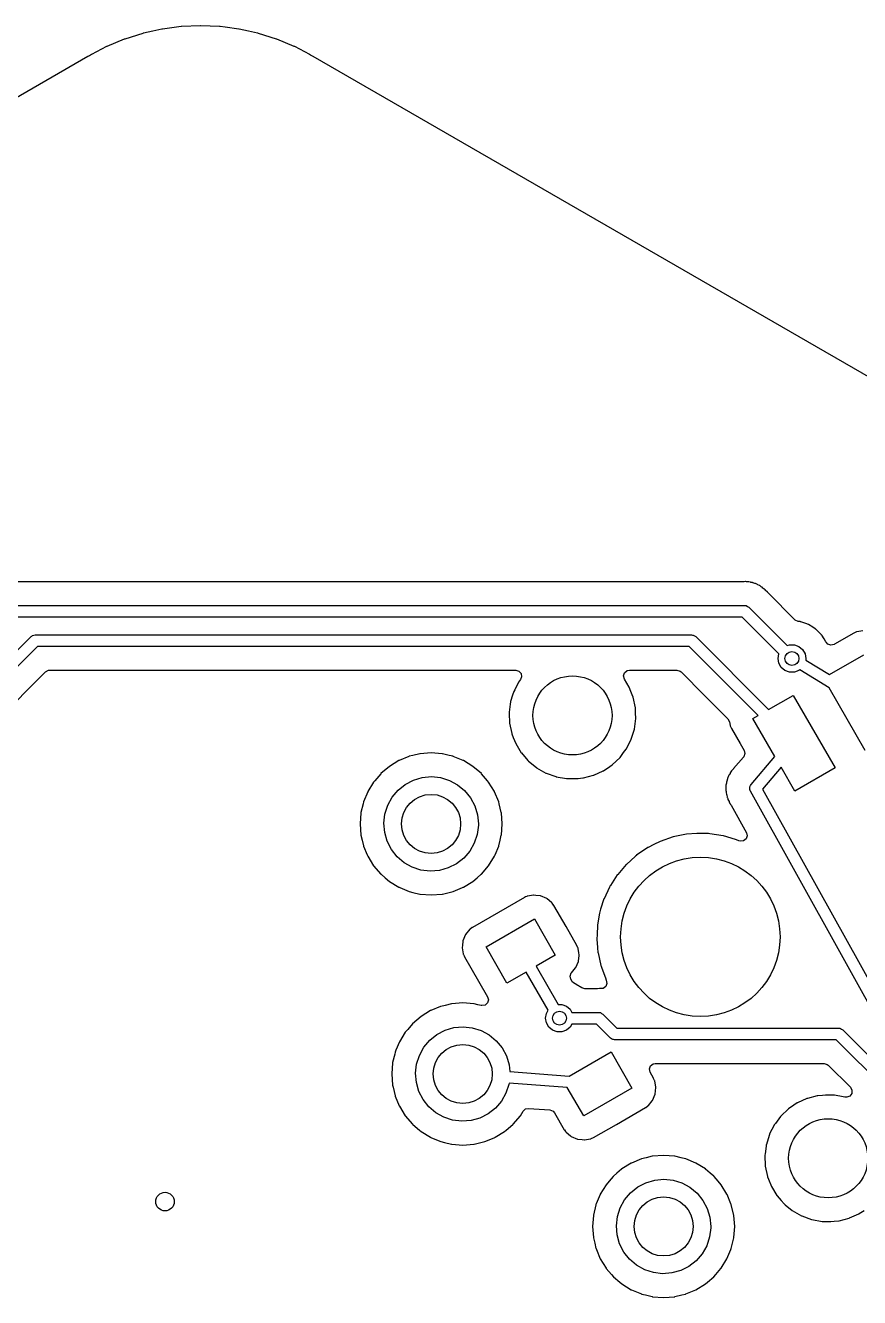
# Model space of a CAD drawing. Extents: x 144 to 253, y -181 to -52.
# Drawn here: x 162.73 to 180.67, y -78.9 to -51.53 of the extents above; entities that cross this region are included whole.
import ezdxf

# ---------------------------------------------------------------- set-up
doc = ezdxf.new("R2010")
doc.units = 0
doc.layers.add('BLACK', color=7, linetype='CONTINUOUS')

msp = doc.modelspace()

# ---------------------------------------------------------------- linework, layer by layer
at = {"layer": 'BLACK', "linetype": 'CONTINUOUS'}
for p, q in [((164.877, -51.8194), (165.262, -51.6978)), ((165.262, -51.6978), (165.273, -51.695)), ((165.273, -51.695), (165.47, -51.6512)), ((165.47, -51.6512), (165.668, -51.6074)), ((165.668, -51.6074), (165.679, -51.6055)), ((165.679, -51.6055), (166.079, -51.5527)), ((166.079, -51.5527), (166.08, -51.5527)), ((166.08, -51.5527), (166.09, -51.5518)), ((166.09, -51.5518), (166.495, -51.5341)), ((166.495, -51.5341), (166.505, -51.5341)), ((166.505, -51.5341), (166.91, -51.5518)), ((166.91, -51.5518), (166.92, -51.5527)), ((166.92, -51.5527), (167.03, -51.5672)), ((167.03, -51.5672), (167.321, -51.6055)), ((167.321, -51.6055), (167.332, -51.6074)), ((167.332, -51.6074), (167.53, -51.6512)), ((167.53, -51.6512), (167.727, -51.695)), ((167.727, -51.695), (167.738, -51.6978)), ((167.738, -51.6978), (168.123, -51.8194)), ((164.158, -52.1518), (164.483, -51.9826)), ((164.483, -51.9826), (164.493, -51.978)), ((164.493, -51.978), (164.866, -51.8232)), ((164.866, -51.8232), (164.877, -51.8194)), ((168.123, -51.8194), (168.134, -51.8232)), ((168.134, -51.8232), (168.507, -51.978)), ((168.507, -51.978), (168.517, -51.9826)), ((168.517, -51.9826), (168.842, -52.1519)), ((145.925, -62.6765), (164.076, -52.1966)), ((164.076, -52.1966), (164.094, -52.1882)), ((164.094, -52.1882), (164.108, -52.1828)), ((164.108, -52.1828), (164.116, -52.1795)), ((164.108, -52.1828), (164.108, -52.1828)), ((164.116, -52.1795), (164.132, -52.167)), ((164.132, -52.167), (164.151, -52.1553)), ((164.151, -52.1553), (164.158, -52.1518)), ((168.842, -52.1519), (168.863, -52.1655)), ((168.863, -52.1655), (168.873, -52.1733)), ((168.873, -52.1733), (168.902, -52.1855)), ((168.902, -52.1855), (168.917, -52.1927)), ((168.917, -52.1927), (185.065, -61.5159)), ((178.167, -63.5015), (162.334, -63.5015)), ((178.179, -63.5009), (178.167, -63.5015)), ((178.193, -63.4995), (178.179, -63.5009)), ((178.223, -63.4968), (178.193, -63.4995)), ((178.231, -63.498), (178.223, -63.4968)), ((178.243, -63.4999), (178.231, -63.498)), ((178.262, -63.5015), (178.243, -63.4999)), ((178.283, -63.5015), (178.262, -63.5015)), ((178.29, -63.5035), (178.283, -63.5015)), ((178.325, -63.5125), (178.29, -63.5035)), ((178.29, -63.5035), (178.29, -63.5035)), ((178.337, -63.5149), (178.325, -63.5125)), ((178.373, -63.5206), (178.337, -63.5149)), ((178.381, -63.5218), (178.373, -63.5206)), ((178.373, -63.5206), (178.373, -63.5206)), ((178.388, -63.525), (178.381, -63.5218)), ((178.399, -63.5299), (178.388, -63.525)), ((178.388, -63.525), (178.388, -63.525)), ((178.418, -63.5363), (178.399, -63.5299)), ((178.438, -63.5413), (178.418, -63.5363)), ((178.476, -63.5626), (178.438, -63.5413)), ((178.487, -63.5678), (178.476, -63.5626)), ((178.52, -63.5822), (178.487, -63.5678)), ((178.528, -63.5854), (178.52, -63.5822)), ((178.52, -63.5822), (178.52, -63.5822)), ((178.543, -63.5974), (178.528, -63.5854)), ((178.544, -63.5978), (178.543, -63.5974)), ((178.56, -63.6087), (178.544, -63.5978)), ((178.571, -63.6146), (178.56, -63.6087)), ((178.578, -63.6184), (178.571, -63.6146)), ((178.571, -63.6146), (178.571, -63.6146)), ((178.597, -63.6361), (178.578, -63.6184)), ((178.61, -63.6487), (178.597, -63.6361)), ((178.619, -63.6564), (178.61, -63.6487)), ((178.622, -63.6589), (178.619, -63.6564)), ((178.642, -63.6786), (178.622, -63.6589)), ((178.645, -63.6814), (178.642, -63.6786)), ((178.695, -63.728), (178.645, -63.6814)), ((178.699, -63.7345), (178.695, -63.728)), ((178.706, -63.7427), (178.699, -63.7345)), ((179.282, -64.3186), (178.706, -63.7427)), ((162.255, -64.01), (178.203, -64.01)), ((178.203, -64.01), (178.225, -64.0132)), ((178.225, -64.0132), (178.229, -64.0129)), ((178.229, -64.0129), (178.232, -64.0142)), ((178.232, -64.0142), (178.238, -64.0151)), ((178.238, -64.0151), (178.264, -64.0318)), ((178.264, -64.0318), (178.291, -64.0466)), ((178.151, -64.26), (162.307, -64.26)), ((178.939, -65.0485), (178.151, -64.26)), ((178.291, -64.0466), (179.119, -64.875)), ((179.291, -64.3267), (179.282, -64.3186)), ((179.356, -64.3546), (179.291, -64.3267)), ((179.399, -64.3597), (179.356, -64.3546)), ((179.406, -64.3606), (179.399, -64.3597)), ((179.399, -64.3597), (179.399, -64.3597)), ((179.413, -64.3629), (179.406, -64.3606)), ((179.517, -64.4), (179.413, -64.3629)), ((179.413, -64.3629), (179.413, -64.3629)), ((179.577, -64.4214), (179.517, -64.4)), ((179.667, -64.4785), (179.577, -64.4214)), ((179.719, -64.5116), (179.667, -64.4785)), ((179.73, -64.5186), (179.719, -64.5116)), ((179.735, -64.5236), (179.73, -64.5186)), ((179.848, -64.6369), (179.735, -64.5236)), ((179.735, -64.5236), (179.735, -64.5236)), ((180.608, -64.5804), (180.551, -64.6057)), ((180.616, -64.5791), (180.608, -64.5804)), ((180.743, -64.558), (180.616, -64.5791)), ((180.616, -64.5791), (180.616, -64.5791)), ((159.08, -68.455), (162.853, -64.6816)), ((162.853, -64.6816), (162.871, -64.6683)), ((162.871, -64.6683), (162.874, -64.6648)), ((162.874, -64.6648), (162.877, -64.664)), ((162.877, -64.664), (162.882, -64.6601)), ((162.882, -64.6601), (162.912, -64.6537)), ((162.912, -64.6537), (162.941, -64.645)), ((162.941, -64.645), (177.06, -64.645)), ((177.06, -64.645), (177.082, -64.6482)), ((177.082, -64.6482), (177.087, -64.6479)), ((177.087, -64.6479), (177.089, -64.6492)), ((177.089, -64.6492), (177.096, -64.6501)), ((177.096, -64.6501), (177.122, -64.6668)), ((177.122, -64.6668), (177.149, -64.6816)), ((177.149, -64.6816), (178.718, -66.251)), ((179.858, -64.6473), (179.848, -64.6369)), ((179.862, -64.6533), (179.858, -64.6473)), ((179.91, -64.7301), (179.862, -64.6533)), ((179.951, -64.7959), (179.91, -64.7301)), ((179.954, -64.8011), (179.951, -64.7959)), ((179.951, -64.7959), (179.951, -64.7959)), ((179.955, -64.8007), (179.954, -64.8011)), ((179.991, -64.8438), (179.955, -64.8007)), ((180.058, -64.867), (179.991, -64.8438)), ((180.127, -64.8503), (180.058, -64.867)), ((180.138, -64.8438), (180.127, -64.8503)), ((180.551, -64.6057), (180.138, -64.8438)), ((162.993, -64.895), (159.22, -68.6684)), ((177.009, -64.895), (162.993, -64.895)), ((178.494, -66.3804), (177.009, -64.895)), ((178.92, -65.1527), (178.938, -65.0501)), ((178.938, -65.0501), (178.939, -65.0485)), ((179.119, -64.875), (179.168, -64.8573)), ((179.168, -64.8573), (179.272, -64.8573)), ((179.272, -64.8573), (179.37, -64.8929)), ((179.37, -64.8929), (179.45, -64.9599)), ((179.45, -64.9599), (179.502, -65.0501)), ((179.502, -65.0501), (179.52, -65.1527)), ((180.026, -65.4956), (180.763, -65.0701)), ((178.938, -65.2553), (178.92, -65.1527)), ((178.991, -65.3455), (178.938, -65.2553)), ((179.07, -65.4125), (178.991, -65.3455)), ((179.386, -65.3994), (179.37, -65.4125)), ((180.022, -65.7852), (179.386, -65.3994)), ((179.52, -65.1527), (179.515, -65.1851)), ((179.515, -65.1851), (180.026, -65.4956)), ((159.605, -69.0026), (163.167, -65.4404)), ((163.167, -65.4404), (163.229, -65.4064)), ((163.229, -65.4064), (163.256, -65.4035)), ((163.256, -65.4035), (173.279, -65.4035)), ((173.338, -65.6627), (173.256, -65.8237)), ((173.279, -65.4035), (173.347, -65.4235)), ((173.34, -65.6579), (173.338, -65.6627)), ((173.38, -65.6047), (173.34, -65.6579)), ((173.347, -65.4235), (173.394, -65.4772)), ((173.404, -65.5474), (173.38, -65.6047)), ((173.394, -65.4772), (173.404, -65.5474)), ((175.597, -65.5263), (175.619, -65.4587)), ((175.616, -65.5949), (175.597, -65.5263)), ((175.722, -65.7702), (175.616, -65.5949)), ((175.619, -65.4587), (175.674, -65.4136)), ((175.674, -65.4136), (175.723, -65.4035)), ((175.723, -65.4035), (176.746, -65.4035)), ((176.746, -65.4035), (176.814, -65.4235)), ((176.814, -65.4235), (176.835, -65.4404)), ((176.835, -65.4404), (177.341, -65.9461)), ((179.168, -65.4481), (179.07, -65.4125)), ((179.272, -65.4481), (179.168, -65.4481)), ((179.37, -65.4125), (179.272, -65.4481)), ((173.211, -65.9429), (173.169, -66.0788)), ((173.236, -65.8636), (173.211, -65.9429)), ((173.256, -65.8237), (173.236, -65.8636)), ((175.757, -65.8599), (175.722, -65.7702)), ((175.786, -65.9311), (175.757, -65.8599)), ((175.807, -65.9848), (175.786, -65.9311)), ((177.341, -65.9461), (177.843, -66.4487)), ((178.718, -66.251), (179.248, -65.9451)), ((179.248, -65.9451), (180.148, -67.504)), ((180.797, -67.129), (180.022, -65.7852)), ((173.161, -66.1325), (173.138, -66.3039)), ((173.168, -66.0839), (173.161, -66.1325)), ((173.169, -66.0788), (173.168, -66.0839)), ((173.169, -66.0788), (173.169, -66.0788)), ((175.854, -66.2106), (175.807, -65.9848)), ((175.858, -66.3259), (175.854, -66.2106)), ((173.138, -66.3039), (173.137, -66.3126)), ((173.137, -66.3126), (173.137, -66.3179)), ((173.137, -66.3179), (173.137, -66.3179)), ((173.137, -66.3179), (173.138, -66.3303)), ((173.138, -66.3303), (173.146, -66.5431)), ((175.832, -66.6698), (175.863, -66.4411)), ((175.863, -66.4357), (175.858, -66.3259)), ((175.863, -66.4411), (175.863, -66.4357)), ((177.843, -66.4487), (177.878, -66.5171)), ((178.382, -66.4451), (178.494, -66.3804)), ((178.854, -67.2628), (178.382, -66.4451)), ((173.146, -66.5431), (173.193, -66.7689)), ((173.193, -66.7689), (173.195, -66.7739)), ((175.764, -66.8901), (175.813, -66.7337)), ((175.813, -66.7337), (175.831, -66.6749)), ((175.831, -66.6749), (175.832, -66.6698)), ((175.831, -66.6749), (175.831, -66.6749)), ((177.878, -66.5171), (177.883, -66.5483)), ((177.883, -66.5483), (177.892, -66.6004)), ((177.892, -66.6004), (177.917, -66.6577)), ((177.917, -66.6577), (178.105, -66.9835)), ((173.195, -66.7739), (173.195, -66.7739)), ((173.195, -66.7739), (173.226, -66.8512)), ((173.226, -66.8512), (173.278, -66.9835)), ((173.278, -66.9835), (173.398, -67.1807)), ((175.66, -67.0958), (175.714, -66.988)), ((175.714, -66.988), (175.762, -66.8949)), ((175.762, -66.8949), (175.764, -66.8901)), ((175.762, -66.8949), (175.762, -66.8949)), ((178.105, -66.9835), (178.189, -67.1284)), ((170.982, -67.2574), (170.769, -67.3454)), ((170.987, -67.2555), (170.982, -67.2574)), ((170.982, -67.2574), (170.982, -67.2574)), ((171.068, -67.2359), (170.987, -67.2555)), ((171.215, -67.2006), (171.068, -67.2359)), ((171.22, -67.1995), (171.215, -67.2006)), ((171.215, -67.2006), (171.215, -67.2006)), ((171.459, -67.1807), (171.22, -67.1995)), ((171.698, -67.1995), (171.459, -67.1807)), ((171.703, -67.2006), (171.698, -67.1995)), ((171.85, -67.2359), (171.703, -67.2006)), ((171.703, -67.2006), (171.703, -67.2006)), ((171.932, -67.2555), (171.85, -67.2359)), ((171.936, -67.2574), (171.932, -67.2555)), ((172.149, -67.3454), (171.936, -67.2574)), ((171.936, -67.2574), (171.936, -67.2574)), ((173.398, -67.1807), (173.401, -67.1847)), ((173.401, -67.1847), (173.542, -67.3473)), ((175.355, -67.4401), (175.522, -67.2809)), ((175.522, -67.2809), (175.6, -67.1761)), ((175.6, -67.1761), (175.656, -67.1001)), ((175.656, -67.1001), (175.66, -67.0958)), ((175.656, -67.1001), (175.656, -67.1001)), ((178.176, -67.2733), (177.964, -67.5211)), ((178.183, -67.2645), (178.176, -67.2733)), ((178.206, -67.1974), (178.183, -67.2645)), ((178.189, -67.1284), (178.206, -67.1974)), ((178.34, -67.8638), (178.854, -67.2628)), ((170.56, -67.4727), (170.378, -67.6286)), ((170.765, -67.3473), (170.56, -67.4727)), ((170.769, -67.3454), (170.765, -67.3473)), ((170.769, -67.3454), (170.769, -67.3454)), ((172.153, -67.3473), (172.149, -67.3454)), ((172.149, -67.3454), (172.149, -67.3454)), ((172.358, -67.4727), (172.153, -67.3473)), ((172.54, -67.6286), (172.358, -67.4727)), ((173.542, -67.3473), (173.549, -67.355)), ((173.549, -67.355), (173.553, -67.3583)), ((173.553, -67.3583), (173.723, -67.4978)), ((173.723, -67.4978), (173.723, -67.4978)), ((173.723, -67.4978), (173.727, -67.5012)), ((173.727, -67.5012), (173.928, -67.6154)), ((174.958, -67.6615), (175.159, -67.5712)), ((175.159, -67.5712), (175.164, -67.569)), ((175.164, -67.569), (175.168, -67.566)), ((175.168, -67.566), (175.306, -67.4727)), ((175.168, -67.566), (175.168, -67.566)), ((175.306, -67.4727), (175.355, -67.4401)), ((177.917, -67.572), (177.894, -67.6144)), ((177.922, -67.5662), (177.917, -67.572)), ((177.96, -67.5251), (177.922, -67.5662)), ((177.922, -67.5662), (177.922, -67.5662)), ((177.964, -67.5211), (177.96, -67.5251)), ((178.986, -67.4924), (178.586, -67.9602)), ((179.282, -68.004), (178.986, -67.4924)), ((180.148, -67.504), (179.282, -68.004)), ((170.222, -67.811), (170.097, -68.0156)), ((170.246, -67.7834), (170.222, -67.811)), ((170.375, -67.6323), (170.246, -67.7834)), ((170.378, -67.6286), (170.375, -67.6323)), ((170.748, -67.984), (170.903, -67.8597)), ((170.903, -67.8597), (171.079, -67.7679)), ((171.079, -67.7679), (171.269, -67.7119)), ((171.269, -67.7119), (171.466, -67.6939)), ((171.466, -67.6939), (171.663, -67.7146)), ((171.663, -67.7146), (171.853, -67.7733)), ((171.853, -67.7733), (172.027, -67.8676)), ((172.544, -67.6323), (172.54, -67.6286)), ((172.673, -67.7834), (172.544, -67.6323)), ((172.696, -67.811), (172.673, -67.7834)), ((172.822, -68.0156), (172.696, -67.811)), ((173.928, -67.6154), (173.933, -67.6172)), ((173.933, -67.6172), (173.933, -67.6172)), ((173.933, -67.6172), (174.14, -67.6922)), ((174.14, -67.6922), (174.14, -67.6923)), ((174.14, -67.6923), (174.145, -67.6941)), ((174.145, -67.6941), (174.15, -67.695)), ((174.15, -67.695), (174.15, -67.695)), ((174.15, -67.695), (174.368, -67.7344)), ((174.368, -67.7344), (174.368, -67.7344)), ((174.368, -67.7344), (174.372, -67.7351)), ((174.372, -67.7351), (174.389, -67.736)), ((174.389, -67.736), (174.394, -67.7362)), ((174.394, -67.7362), (174.394, -67.7362)), ((174.394, -67.7362), (174.396, -67.7363)), ((174.396, -67.7363), (174.558, -67.7363)), ((174.558, -67.7363), (174.625, -67.7306)), ((174.625, -67.7306), (174.725, -67.7221)), ((174.725, -67.7221), (174.73, -67.7217)), ((174.725, -67.7221), (174.725, -67.7221)), ((174.73, -67.7217), (174.735, -67.7203)), ((174.735, -67.7203), (174.948, -67.6651)), ((174.735, -67.7203), (174.735, -67.7203)), ((174.948, -67.6651), (174.953, -67.6637)), ((174.948, -67.6651), (174.948, -67.6651)), ((174.953, -67.6637), (174.958, -67.6615)), ((174.958, -67.6615), (174.958, -67.6615)), ((177.803, -67.8601), (177.801, -67.8678)), ((177.805, -67.8521), (177.803, -67.8601)), ((177.809, -67.8313), (177.805, -67.8521)), ((177.81, -67.8152), (177.809, -67.8231)), ((177.809, -67.8231), (177.809, -67.8231)), ((177.809, -67.8231), (177.809, -67.8313)), ((177.825, -67.7695), (177.81, -67.8152)), ((177.828, -67.7594), (177.825, -67.7695)), ((177.84, -67.7126), (177.828, -67.7594)), ((177.848, -67.6984), (177.84, -67.7126)), ((177.856, -67.679), (177.848, -67.6984)), ((177.862, -67.6638), (177.856, -67.679)), ((177.866, -67.6571), (177.862, -67.6638)), ((177.888, -67.6234), (177.866, -67.6571)), ((177.866, -67.6571), (177.866, -67.6571)), ((177.894, -67.6144), (177.888, -67.6234)), ((178.331, -67.8841), (178.34, -67.8638)), ((170.095, -68.0202), (170.007, -68.2327)), ((170.097, -68.0156), (170.095, -68.0202)), ((170.095, -68.0202), (170.095, -68.0202)), ((170.525, -68.3096), (170.621, -68.1359)), ((170.621, -68.1359), (170.748, -67.984)), ((172.027, -67.8676), (172.18, -67.994)), ((172.18, -67.994), (172.305, -68.1476)), ((172.824, -68.0202), (172.822, -68.0156)), ((172.912, -68.2327), (172.824, -68.0202)), ((172.824, -68.0202), (172.824, -68.0202)), ((177.801, -67.9266), (177.797, -67.9747)), ((177.797, -67.9747), (177.799, -67.9825)), ((177.799, -67.9825), (177.799, -67.9825)), ((177.799, -67.9825), (177.8, -67.9906)), ((177.8, -67.9906), (177.802, -68.0117)), ((177.801, -67.8678), (177.801, -67.8757)), ((177.801, -67.8757), (177.801, -67.8757)), ((177.801, -67.8757), (177.801, -67.9161)), ((177.801, -67.9161), (177.801, -67.9266)), ((177.802, -68.0117), (177.802, -68.0278)), ((177.802, -68.0278), (177.804, -68.0355)), ((177.804, -68.0355), (177.814, -68.0746)), ((177.814, -68.0746), (177.816, -68.0848)), ((177.816, -68.0848), (177.818, -68.0952)), ((177.818, -68.0952), (177.825, -68.1324)), ((177.825, -68.1324), (177.828, -68.1396)), ((178.311, -67.928), (178.317, -67.9155)), ((178.314, -67.95), (178.311, -67.928)), ((178.313, -67.9722), (178.314, -67.95)), ((178.321, -67.993), (178.313, -67.9722)), ((178.317, -67.9155), (178.318, -67.9019)), ((178.318, -67.9019), (178.331, -67.8841)), ((178.322, -67.9976), (178.321, -67.993)), ((178.323, -67.9997), (178.322, -67.9976)), ((178.326, -68.0057), (178.323, -67.9997)), ((181.501, -73.7207), (178.326, -68.0057)), ((178.586, -67.9602), (181.684, -73.535)), ((169.995, -68.2783), (169.95, -68.4658)), ((170.005, -68.2373), (169.995, -68.2783)), ((170.007, -68.2327), (170.005, -68.2373)), ((170.465, -68.4986), (170.525, -68.3096)), ((172.305, -68.1476), (172.398, -68.3227)), ((172.398, -68.3227), (172.456, -68.5125)), ((172.913, -68.2373), (172.912, -68.2327)), ((172.923, -68.2783), (172.913, -68.2373)), ((172.968, -68.4658), (172.923, -68.2783)), ((177.828, -68.1396), (177.828, -68.1396)), ((177.828, -68.1396), (177.831, -68.1471)), ((177.831, -68.1471), (177.838, -68.1671)), ((177.838, -68.1671), (177.84, -68.1726)), ((177.84, -68.1726), (177.842, -68.1827)), ((177.842, -68.1827), (177.866, -68.2249)), ((177.866, -68.2249), (177.871, -68.2343)), ((177.871, -68.2343), (177.887, -68.2711)), ((177.887, -68.2711), (177.887, -68.2711)), ((177.887, -68.2711), (177.89, -68.2783)), ((177.89, -68.2783), (177.895, -68.2845)), ((177.895, -68.2845), (177.9, -68.2909)), ((177.9, -68.2909), (177.912, -68.3085)), ((177.912, -68.3085), (178.24, -68.899)), ((169.949, -68.4707), (169.93, -68.7099)), ((169.95, -68.4658), (169.949, -68.4707)), ((169.95, -68.4658), (169.95, -68.4658)), ((170.443, -68.6957), (170.465, -68.4986)), ((172.456, -68.5125), (172.475, -68.7099)), ((172.969, -68.4707), (172.968, -68.4658)), ((172.968, -68.4658), (172.968, -68.4658)), ((172.988, -68.7099), (172.969, -68.4707)), ((169.93, -68.7099), (169.949, -68.9491)), ((169.949, -68.9491), (169.95, -68.9539)), ((169.95, -68.9539), (169.95, -68.9539)), ((169.95, -68.9539), (169.976, -69.0622)), ((170.46, -68.8933), (170.443, -68.6957)), ((170.514, -69.0839), (170.46, -68.8933)), ((172.45, -68.935), (172.387, -69.1231)), ((172.475, -68.7382), (172.45, -68.935)), ((172.475, -68.7099), (172.475, -68.7382)), ((172.942, -69.0622), (172.968, -68.9539)), ((172.968, -68.9539), (172.969, -68.9491)), ((172.968, -68.9539), (172.968, -68.9539)), ((172.969, -68.9491), (172.988, -68.7099)), ((176.845, -68.9539), (176.666, -68.99)), ((176.951, -68.9324), (176.845, -68.9539)), ((176.955, -68.9316), (176.951, -68.9324)), ((176.951, -68.9324), (176.951, -68.9324)), ((177.175, -68.917), (176.955, -68.9316)), ((177.36, -68.917), (177.175, -68.917)), ((177.361, -68.9171), (177.36, -68.917)), ((177.427, -68.9201), (177.361, -68.9171)), ((177.361, -68.9171), (177.361, -68.9171)), ((177.452, -68.9212), (177.427, -68.9201)), ((177.455, -68.9217), (177.452, -68.9212)), ((177.739, -68.9667), (177.455, -68.9217)), ((177.455, -68.9217), (177.455, -68.9217)), ((178.24, -68.899), (178.256, -68.9682)), ((169.976, -69.0622), (170.005, -69.1824)), ((170.005, -69.1824), (170.007, -69.187)), ((170.007, -69.187), (170.007, -69.187)), ((170.007, -69.187), (170.083, -69.3725)), ((170.605, -69.2602), (170.514, -69.0839)), ((172.387, -69.1231), (172.289, -69.2955)), ((172.835, -69.3725), (172.912, -69.187)), ((172.912, -69.187), (172.913, -69.1824)), ((172.912, -69.187), (172.912, -69.187)), ((172.913, -69.1824), (172.942, -69.0622)), ((176.123, -69.2183), (175.878, -69.3843)), ((176.129, -69.2153), (176.123, -69.2183)), ((176.252, -69.1535), (176.129, -69.2153)), ((176.387, -69.0861), (176.252, -69.1535)), ((176.666, -68.99), (176.387, -69.0861)), ((177.744, -68.9674), (177.739, -68.9667)), ((177.739, -68.9667), (177.739, -68.9667)), ((177.748, -68.9686), (177.744, -68.9674)), ((177.817, -68.9891), (177.748, -68.9686)), ((177.748, -68.9686), (177.748, -68.9686)), ((178.027, -69.0518), (177.817, -68.9891)), ((178.03, -69.0535), (178.027, -69.0518)), ((178.078, -69.0751), (178.03, -69.0535)), ((178.104, -69.0835), (178.078, -69.0751)), ((178.175, -69.0779), (178.104, -69.0835)), ((178.232, -69.0349), (178.175, -69.0779)), ((178.256, -68.9682), (178.232, -69.0349)), ((170.083, -69.3725), (170.097, -69.4041)), ((170.097, -69.4041), (170.222, -69.6087)), ((170.728, -69.4156), (170.605, -69.2602)), ((170.879, -69.5442), (170.728, -69.4156)), ((172.16, -69.4456), (172.004, -69.5677)), ((172.289, -69.2955), (172.16, -69.4456)), ((172.696, -69.6087), (172.822, -69.4041)), ((172.822, -69.4041), (172.835, -69.3725)), ((175.856, -69.4041), (175.658, -69.5812)), ((175.875, -69.3871), (175.856, -69.4041)), ((175.878, -69.3843), (175.875, -69.3871)), ((175.875, -69.3871), (175.875, -69.3871)), ((170.222, -69.6087), (170.378, -69.7912)), ((171.052, -69.6409), (170.879, -69.5442)), ((171.241, -69.7022), (171.052, -69.6409)), ((171.438, -69.7257), (171.241, -69.7022)), ((171.636, -69.7104), (171.438, -69.7257)), ((171.827, -69.6571), (171.636, -69.7104)), ((172.004, -69.5677), (171.827, -69.6571)), ((172.54, -69.7912), (172.696, -69.6087)), ((175.655, -69.5843), (175.474, -69.7965)), ((175.658, -69.5812), (175.655, -69.5843)), ((175.655, -69.5843), (175.655, -69.5843)), ((170.378, -69.7912), (170.382, -69.7944)), ((170.382, -69.7944), (170.471, -69.8705)), ((170.471, -69.8705), (170.56, -69.947)), ((170.56, -69.947), (170.765, -70.0724)), ((172.153, -70.0724), (172.358, -69.947)), ((172.358, -69.947), (172.448, -69.8705)), ((172.448, -69.8705), (172.537, -69.7944)), ((172.537, -69.7944), (172.54, -69.7912)), ((175.305, -70.0531), (175.303, -70.0568)), ((175.316, -70.0369), (175.305, -70.0531)), ((175.464, -69.8089), (175.316, -70.0369)), ((175.466, -69.8054), (175.464, -69.8089)), ((175.464, -69.8089), (175.464, -69.8089)), ((175.474, -69.7965), (175.466, -69.8054)), ((170.765, -70.0724), (170.769, -70.0743)), ((170.769, -70.0743), (170.769, -70.0743)), ((170.769, -70.0743), (170.784, -70.0804)), ((170.784, -70.0804), (170.987, -70.1642)), ((170.987, -70.1642), (171.068, -70.1838)), ((171.068, -70.1838), (171.215, -70.2191)), ((171.215, -70.2191), (171.215, -70.2191)), ((171.215, -70.2191), (171.22, -70.2203)), ((171.22, -70.2203), (171.459, -70.2391)), ((171.459, -70.2391), (171.698, -70.2203)), ((171.698, -70.2203), (171.703, -70.2191)), ((171.703, -70.2191), (171.85, -70.1838)), ((171.703, -70.2191), (171.703, -70.2191)), ((171.85, -70.1838), (171.932, -70.1642)), ((171.932, -70.1642), (172.134, -70.0804)), ((172.134, -70.0804), (172.149, -70.0743)), ((172.149, -70.0743), (172.153, -70.0724)), ((172.149, -70.0743), (172.149, -70.0743)), ((173.467, -70.2915), (173.094, -70.507)), ((173.489, -70.2817), (173.467, -70.2915)), ((173.517, -70.2695), (173.489, -70.2817)), ((173.524, -70.2663), (173.517, -70.2695)), ((173.517, -70.2695), (173.517, -70.2695)), ((173.532, -70.265), (173.524, -70.2663)), ((173.659, -70.2438), (173.532, -70.265)), ((173.532, -70.265), (173.532, -70.265)), ((173.668, -70.2424), (173.659, -70.2438)), ((173.659, -70.2438), (173.659, -70.2438)), ((173.712, -70.2477), (173.668, -70.2424)), ((173.803, -70.2587), (173.712, -70.2477)), ((173.812, -70.2597), (173.803, -70.2587)), ((173.803, -70.2587), (173.803, -70.2587)), ((173.946, -70.317), (173.812, -70.2597)), ((173.953, -70.3227), (173.946, -70.317)), ((174.051, -70.4029), (173.953, -70.3227)), ((173.953, -70.3227), (173.953, -70.3227)), ((175.177, -70.3238), (175.105, -70.5475)), ((175.178, -70.3198), (175.177, -70.3238)), ((175.177, -70.3238), (175.177, -70.3238)), ((175.295, -70.0743), (175.178, -70.3198)), ((175.303, -70.0568), (175.295, -70.0743)), ((175.303, -70.0568), (175.303, -70.0568)), ((173.094, -70.507), (172.347, -70.9379)), ((174.059, -70.4095), (174.051, -70.4029)), ((174.063, -70.4159), (174.059, -70.4095)), ((174.094, -70.4573), (174.063, -70.4159)), ((174.063, -70.4159), (174.063, -70.4159)), ((174.096, -70.46), (174.094, -70.4573)), ((174.094, -70.4573), (174.094, -70.4573)), ((174.097, -70.463), (174.096, -70.46)), ((174.36, -70.917), (174.097, -70.463)), ((174.097, -70.463), (174.097, -70.463)), ((175.088, -70.601), (175.083, -70.6318)), ((175.105, -70.5475), (175.088, -70.601)), ((172.64, -71.3559), (173.679, -70.7559)), ((173.679, -70.7559), (174.129, -71.5354)), ((175.083, -70.6318), (175.038, -70.8803)), ((172.201, -71.0891), (172.144, -71.223)), ((172.294, -70.9766), (172.201, -71.0891)), ((172.3, -70.9719), (172.294, -70.9766)), ((172.342, -70.9417), (172.3, -70.9719)), ((172.3, -70.9719), (172.3, -70.9719)), ((172.344, -70.9396), (172.342, -70.9416)), ((172.342, -70.9416), (172.342, -70.9417)), ((172.347, -70.9379), (172.344, -70.9396)), ((172.347, -70.9379), (172.347, -70.9379)), ((174.594, -71.3228), (174.36, -70.917)), ((175.027, -71.0891), (175.023, -71.1867)), ((175.036, -70.8958), (175.027, -71.0891)), ((175.038, -70.8803), (175.036, -70.8916)), ((175.036, -70.8916), (175.036, -70.8958)), ((175.036, -70.8958), (175.036, -70.8958)), ((172.132, -71.3228), (172.127, -71.3676)), ((172.127, -71.3676), (172.128, -71.3765)), ((172.128, -71.3765), (172.128, -71.3765)), ((172.128, -71.3765), (172.149, -71.5035)), ((172.143, -71.2319), (172.132, -71.3228)), ((172.144, -71.223), (172.143, -71.2319)), ((172.143, -71.2319), (172.143, -71.2319)), ((173.09, -72.1354), (172.64, -71.3559)), ((174.595, -71.3259), (174.594, -71.3228)), ((174.616, -71.3728), (174.595, -71.3259)), ((174.619, -71.38), (174.616, -71.3728)), ((174.616, -71.3728), (174.616, -71.3728)), ((174.62, -71.3878), (174.619, -71.38)), ((174.637, -71.4849), (174.62, -71.3878)), ((174.62, -71.3878), (174.62, -71.3878)), ((175.023, -71.1867), (175.023, -71.1908)), ((175.023, -71.1908), (175.023, -71.1908)), ((175.023, -71.1908), (175.038, -71.3676)), ((175.038, -71.3676), (175.048, -71.4808)), ((172.149, -71.5035), (172.151, -71.5113)), ((172.151, -71.5113), (172.154, -71.5185)), ((172.154, -71.5185), (172.154, -71.5185)), ((172.154, -71.5185), (172.166, -71.5462)), ((172.166, -71.5462), (172.176, -71.5685)), ((172.176, -71.5685), (172.643, -72.3785)), ((174.129, -71.5354), (173.718, -71.7728)), ((174.568, -71.8023), (174.626, -71.6683)), ((174.626, -71.6683), (174.627, -71.6533)), ((174.627, -71.6533), (174.64, -71.5499)), ((174.643, -71.5237), (174.637, -71.4849)), ((174.64, -71.5499), (174.643, -71.5237)), ((175.048, -71.4808), (175.049, -71.4849)), ((175.049, -71.4849), (175.049, -71.4849)), ((175.049, -71.4849), (175.11, -71.7569)), ((173.502, -71.8978), (173.09, -72.1354)), ((173.976, -72.7196), (173.502, -71.8978)), ((173.718, -71.7728), (174.193, -72.5946)), ((174.451, -71.9846), (174.474, -71.9175)), ((174.474, -71.9175), (174.479, -71.9106)), ((174.479, -71.9106), (174.563, -71.8092)), ((174.563, -71.8092), (174.568, -71.8023)), ((174.563, -71.8092), (174.563, -71.8092)), ((175.11, -71.7569), (175.113, -71.769)), ((175.113, -71.769), (175.114, -71.773)), ((175.114, -71.773), (175.114, -71.773)), ((175.114, -71.773), (175.12, -71.7895)), ((175.12, -71.7895), (175.215, -72.0462)), ((174.467, -72.0536), (174.451, -71.9846)), ((174.493, -72.0973), (174.467, -72.0536)), ((174.502, -72.1113), (174.493, -72.0973)), ((174.56, -72.153), (174.502, -72.1113)), ((174.569, -72.1564), (174.56, -72.153)), ((174.576, -72.1587), (174.569, -72.1564)), ((174.569, -72.1564), (174.569, -72.1564)), ((174.582, -72.1625), (174.576, -72.1587)), ((174.699, -72.2369), (174.582, -72.1625)), ((174.766, -72.2565), (174.699, -72.2369)), ((175.216, -72.2061), (175.158, -72.2479)), ((175.215, -72.0462), (175.219, -72.0536)), ((175.241, -72.14), (175.216, -72.2061)), ((175.219, -72.0536), (175.227, -72.0704)), ((175.227, -72.0704), (175.241, -72.14)), ((172.643, -72.3785), (172.674, -72.4313)), ((172.691, -72.4939), (172.671, -72.5621)), ((172.674, -72.4313), (172.672, -72.4321)), ((172.672, -72.4321), (172.691, -72.4939)), ((175.029, -72.2565), (174.766, -72.2565)), ((175.041, -72.2559), (175.029, -72.2565)), ((175.077, -72.2525), (175.041, -72.2559)), ((175.085, -72.2518), (175.077, -72.2525)), ((175.092, -72.253), (175.085, -72.2518)), ((175.096, -72.2536), (175.092, -72.253)), ((175.092, -72.253), (175.092, -72.253)), ((175.1, -72.2533), (175.096, -72.2536)), ((175.158, -72.2479), (175.1, -72.2532)), ((175.1, -72.2532), (175.1, -72.2533)), ((175.1, -72.2533), (175.1, -72.2533)), ((171.446, -72.7275), (171.242, -72.8528)), ((171.451, -72.7256), (171.446, -72.7275)), ((171.663, -72.6375), (171.451, -72.7256)), ((171.451, -72.7256), (171.451, -72.7256)), ((171.668, -72.6356), (171.663, -72.6375)), ((171.663, -72.6375), (171.663, -72.6375)), ((171.761, -72.6132), (171.668, -72.6356)), ((171.896, -72.5808), (171.761, -72.6132)), ((171.901, -72.5796), (171.896, -72.5808)), ((171.896, -72.5808), (171.896, -72.5808)), ((172.14, -72.5608), (171.901, -72.5796)), ((172.38, -72.5796), (172.14, -72.5608)), ((172.384, -72.5808), (172.38, -72.5796)), ((172.464, -72.5998), (172.384, -72.5808)), ((172.384, -72.5808), (172.384, -72.5808)), ((172.535, -72.617), (172.464, -72.5998)), ((172.548, -72.6193), (172.535, -72.617)), ((172.618, -72.6089), (172.548, -72.6193)), ((172.671, -72.5621), (172.618, -72.6089)), ((173.919, -72.89), (173.937, -72.7874)), ((173.937, -72.7874), (173.976, -72.7196)), ((174.193, -72.5946), (174.271, -72.5946)), ((174.271, -72.5946), (174.369, -72.6302)), ((174.369, -72.6302), (174.449, -72.6972)), ((174.449, -72.6972), (174.488, -72.765)), ((174.488, -72.765), (175.065, -72.765)), ((175.065, -72.765), (175.087, -72.7682)), ((175.087, -72.7682), (175.091, -72.7679)), ((175.091, -72.7679), (175.094, -72.7692)), ((175.094, -72.7692), (175.1, -72.7701)), ((175.1, -72.7701), (175.126, -72.7868)), ((175.126, -72.7868), (175.153, -72.8016)), ((171.056, -73.0124), (170.955, -73.1304)), ((171.059, -73.0087), (171.056, -73.0124)), ((171.242, -72.8528), (171.059, -73.0087)), ((173.937, -72.9926), (173.919, -72.89)), ((173.989, -73.0828), (173.937, -72.9926)), ((174.488, -73.015), (174.449, -73.0828)), ((175.013, -73.015), (174.488, -73.015)), ((175.315, -73.3174), (175.013, -73.015)), ((175.153, -72.8016), (175.455, -73.104)), ((170.903, -73.1912), (170.778, -73.3958)), ((170.955, -73.1304), (170.903, -73.1912)), ((171.43, -73.3641), (171.584, -73.2398)), ((171.584, -73.2398), (171.76, -73.148)), ((171.76, -73.148), (171.95, -73.092)), ((171.95, -73.092), (172.148, -73.074)), ((172.148, -73.074), (172.345, -73.0948)), ((172.345, -73.0948), (172.534, -73.1534)), ((172.534, -73.1534), (172.709, -73.2477)), ((172.709, -73.2477), (172.861, -73.3741)), ((174.069, -73.1498), (173.989, -73.0828)), ((174.167, -73.1854), (174.069, -73.1498)), ((174.271, -73.1854), (174.167, -73.1854)), ((174.369, -73.1498), (174.271, -73.1854)), ((174.449, -73.0828), (174.369, -73.1498)), ((175.342, -73.3322), (175.315, -73.3174)), ((175.368, -73.3489), (175.342, -73.3322)), ((175.455, -73.104), (180.226, -73.104)), ((180.226, -73.104), (180.248, -73.1072)), ((180.248, -73.1072), (180.253, -73.1069)), ((180.253, -73.1069), (180.255, -73.1082)), ((180.255, -73.1082), (180.262, -73.1092)), ((180.262, -73.1092), (180.288, -73.1259)), ((180.288, -73.1259), (180.315, -73.1406)), ((180.315, -73.1406), (181.344, -74.17)), ((170.703, -73.5766), (170.686, -73.6174)), ((170.776, -73.4003), (170.703, -73.5766)), ((170.778, -73.3958), (170.776, -73.4003)), ((170.776, -73.4003), (170.776, -73.4003)), ((171.207, -73.6898), (171.302, -73.516)), ((171.302, -73.516), (171.43, -73.3641)), ((172.861, -73.3741), (172.987, -73.5278)), ((172.987, -73.5278), (173.08, -73.7028)), ((175.374, -73.3498), (175.368, -73.3489)), ((175.377, -73.3512), (175.374, -73.3498)), ((175.382, -73.3508), (175.377, -73.3512)), ((175.404, -73.354), (175.382, -73.3508)), ((180.174, -73.354), (175.404, -73.354)), ((181.204, -74.3834), (180.174, -73.354)), ((170.63, -73.8508), (170.611, -74.09)), ((170.631, -73.846), (170.63, -73.8508)), ((170.675, -73.6628), (170.631, -73.846)), ((170.631, -73.846), (170.631, -73.846)), ((170.686, -73.6174), (170.675, -73.6628)), ((171.125, -74.0758), (171.147, -73.8788)), ((171.147, -73.8788), (171.207, -73.6898)), ((173.08, -73.7028), (173.137, -73.8927)), ((174.429, -74.1335), (175.329, -73.6138)), ((175.329, -73.6138), (175.779, -74.3933)), ((176.176, -73.9154), (176.232, -73.8715)), ((176.232, -73.8715), (176.278, -73.8625)), ((176.278, -73.8625), (179.912, -73.8625)), ((179.912, -73.8625), (179.98, -73.8825)), ((179.98, -73.8825), (180.001, -73.8994)), ((170.611, -74.09), (170.63, -74.3292)), ((171.141, -74.2734), (171.125, -74.0758)), ((173.137, -73.8927), (173.151, -74.0393)), ((173.151, -74.0393), (174.429, -74.1335)), ((176.153, -73.9825), (176.176, -73.9154)), ((176.169, -74.0515), (176.153, -73.9825)), ((176.244, -74.1807), (176.169, -74.0515)), ((180.001, -73.8994), (180.477, -74.3755)), ((170.63, -74.3292), (170.631, -74.334)), ((170.631, -74.334), (170.631, -74.334)), ((170.631, -74.334), (170.641, -74.3755)), ((170.641, -74.3755), (170.686, -74.5626)), ((171.196, -74.464), (171.141, -74.2734)), ((173.131, -74.3151), (173.069, -74.5032)), ((173.135, -74.2887), (173.131, -74.3151)), ((174.387, -74.3811), (173.135, -74.2887)), ((174.74, -74.9933), (174.387, -74.3811)), ((175.779, -74.3933), (174.74, -74.9933)), ((176.245, -74.1838), (176.244, -74.1807)), ((176.266, -74.2307), (176.245, -74.1838)), ((176.269, -74.2379), (176.266, -74.2307)), ((176.266, -74.2307), (176.266, -74.2307)), ((176.27, -74.2457), (176.269, -74.2379)), ((176.29, -74.3649), (176.27, -74.2457)), ((176.27, -74.2457), (176.27, -74.2457)), ((176.276, -74.5262), (176.293, -74.3816)), ((176.293, -74.3816), (176.29, -74.3649)), ((180.477, -74.3755), (180.511, -74.4378)), ((170.686, -74.5626), (170.688, -74.5671)), ((170.688, -74.5671), (170.688, -74.5671)), ((170.688, -74.5671), (170.775, -74.7773)), ((171.286, -74.6404), (171.196, -74.464)), ((171.41, -74.7958), (171.286, -74.6404)), ((172.971, -74.6757), (172.841, -74.8258)), ((173.069, -74.5032), (172.971, -74.6757)), ((176.132, -74.7651), (176.213, -74.6671)), ((176.213, -74.6671), (176.218, -74.6601)), ((176.213, -74.6671), (176.213, -74.6671)), ((176.218, -74.6601), (176.276, -74.5262)), ((179.542, -74.6185), (179.341, -74.7088)), ((179.547, -74.6163), (179.542, -74.6185)), ((179.542, -74.6185), (179.542, -74.6185)), ((179.552, -74.6149), (179.547, -74.6163)), ((179.765, -74.5597), (179.552, -74.6149)), ((179.552, -74.6149), (179.552, -74.6149)), ((179.77, -74.5583), (179.765, -74.5597)), ((179.765, -74.5597), (179.765, -74.5597)), ((179.775, -74.5579), (179.77, -74.5583)), ((179.875, -74.5494), (179.775, -74.5579)), ((179.775, -74.5579), (179.775, -74.5579)), ((179.942, -74.5437), (179.875, -74.5494)), ((180.104, -74.5437), (179.942, -74.5437)), ((180.106, -74.5438), (180.104, -74.5437)), ((180.111, -74.544), (180.106, -74.5438)), ((180.106, -74.5438), (180.106, -74.5438)), ((180.128, -74.5449), (180.111, -74.544)), ((180.132, -74.5456), (180.128, -74.5449)), ((180.324, -74.5802), (180.132, -74.5456)), ((180.132, -74.5456), (180.132, -74.5456)), ((180.355, -74.5859), (180.324, -74.5802)), ((180.357, -74.5864), (180.355, -74.5859)), ((180.397, -74.5903), (180.357, -74.5864)), ((180.463, -74.5655), (180.397, -74.5903)), ((180.506, -74.5086), (180.463, -74.5655)), ((180.511, -74.4378), (180.506, -74.5086)), ((170.775, -74.7773), (170.778, -74.7842)), ((170.778, -74.7842), (170.903, -74.9888)), ((171.561, -74.9243), (171.41, -74.7958)), ((171.734, -75.021), (171.561, -74.9243)), ((172.685, -74.9478), (172.508, -75.0372)), ((172.841, -74.8258), (172.685, -74.9478)), ((173.378, -74.9888), (173.439, -74.8894)), ((173.439, -74.8894), (173.491, -74.8418)), ((173.491, -74.8418), (173.555, -74.8296)), ((173.555, -74.8296), (174.014, -74.8635)), ((174.014, -74.8635), (174.081, -74.8884)), ((174.081, -74.8884), (174.114, -74.9261)), ((174.114, -74.9261), (174.324, -75.2892)), ((175.443, -75.1745), (176.072, -74.8113)), ((176.072, -74.8113), (176.075, -74.8096)), ((176.072, -74.8113), (176.072, -74.8113)), ((176.075, -74.8096), (176.078, -74.8076)), ((176.078, -74.8076), (176.119, -74.7773)), ((176.078, -74.8076), (176.078, -74.8076)), ((176.119, -74.7773), (176.126, -74.7726)), ((176.119, -74.7773), (176.119, -74.7773)), ((176.126, -74.7726), (176.132, -74.7651)), ((179.145, -74.8399), (178.978, -74.9991)), ((179.263, -74.7605), (179.145, -74.8399)), ((179.332, -74.714), (179.263, -74.7605)), ((179.336, -74.711), (179.332, -74.714)), ((179.332, -74.714), (179.332, -74.714)), ((179.341, -74.7088), (179.336, -74.711)), ((170.903, -74.9888), (171.059, -75.1713)), ((171.059, -75.1713), (171.063, -75.1745)), ((171.063, -75.1745), (171.206, -75.2965)), ((171.922, -75.0823), (171.734, -75.021)), ((172.119, -75.1058), (171.922, -75.0823)), ((172.317, -75.0906), (172.119, -75.1058)), ((172.508, -75.0372), (172.317, -75.0906)), ((173.075, -75.2965), (173.218, -75.1745)), ((173.218, -75.1745), (173.222, -75.1713)), ((173.222, -75.1713), (173.378, -74.9888)), ((174.953, -75.4577), (175.443, -75.1745)), ((178.838, -75.189), (178.74, -75.3809)), ((178.84, -75.1842), (178.838, -75.189)), ((178.865, -75.1516), (178.84, -75.1842)), ((178.975, -75.0034), (178.865, -75.1516)), ((178.978, -74.9991), (178.975, -75.0034)), ((171.206, -75.2965), (171.242, -75.3272)), ((171.242, -75.3272), (171.446, -75.4525)), ((171.446, -75.4525), (171.451, -75.4544)), ((171.451, -75.4544), (171.451, -75.4544)), ((171.451, -75.4544), (171.643, -75.5341)), ((172.638, -75.5341), (172.83, -75.4544)), ((172.83, -75.4544), (172.835, -75.4525)), ((172.83, -75.4544), (172.83, -75.4544)), ((172.835, -75.4525), (173.039, -75.3272)), ((173.039, -75.3272), (173.075, -75.2965)), ((174.324, -75.2892), (174.326, -75.2919)), ((174.326, -75.2919), (174.326, -75.2919)), ((174.326, -75.2919), (174.349, -75.3239)), ((174.349, -75.3239), (174.361, -75.3397)), ((174.361, -75.3397), (174.367, -75.3447)), ((174.367, -75.3447), (174.367, -75.3447)), ((174.367, -75.3447), (174.455, -75.4171)), ((174.455, -75.4171), (174.473, -75.4322)), ((174.473, -75.4322), (174.607, -75.4895)), ((174.607, -75.4895), (174.616, -75.4905)), ((174.616, -75.4905), (174.616, -75.4905)), ((174.616, -75.4905), (174.708, -75.5015)), ((174.708, -75.5015), (174.752, -75.5069)), ((174.752, -75.5069), (174.761, -75.5054)), ((174.761, -75.5054), (174.888, -75.4842)), ((174.761, -75.5054), (174.761, -75.5054)), ((174.888, -75.4842), (174.896, -75.4829)), ((174.888, -75.4842), (174.888, -75.4842)), ((174.896, -75.4829), (174.903, -75.4798)), ((174.903, -75.4798), (174.95, -75.4591)), ((174.903, -75.4798), (174.903, -75.4798)), ((174.95, -75.4591), (174.953, -75.4577)), ((178.707, -75.4829), (178.669, -75.6051)), ((178.736, -75.3899), (178.707, -75.4829)), ((178.74, -75.3809), (178.736, -75.3899)), ((171.643, -75.5341), (171.668, -75.5444)), ((171.668, -75.5444), (171.749, -75.564)), ((171.749, -75.564), (171.896, -75.5992)), ((171.896, -75.5992), (171.896, -75.5992)), ((171.896, -75.5992), (171.901, -75.6004)), ((171.901, -75.6004), (172.14, -75.6192)), ((172.14, -75.6192), (172.38, -75.6004)), ((172.38, -75.6004), (172.384, -75.5992)), ((172.384, -75.5992), (172.531, -75.564)), ((172.384, -75.5992), (172.384, -75.5992)), ((172.531, -75.564), (172.613, -75.5444)), ((172.613, -75.5444), (172.638, -75.5341)), ((178.663, -75.6449), (178.641, -75.8078)), ((178.668, -75.6102), (178.663, -75.6449)), ((178.669, -75.6051), (178.668, -75.6102)), ((178.669, -75.6051), (178.669, -75.6051)), ((175.765, -76.0076), (175.56, -76.133)), ((175.769, -76.0057), (175.765, -76.0076)), ((175.982, -75.9177), (175.769, -76.0057)), ((175.769, -76.0057), (175.769, -76.0057)), ((175.987, -75.9158), (175.982, -75.9177)), ((175.982, -75.9177), (175.982, -75.9177)), ((176.083, -75.8926), (175.987, -75.9158)), ((176.215, -75.8609), (176.083, -75.8926)), ((176.22, -75.8597), (176.215, -75.8609)), ((176.215, -75.8609), (176.215, -75.8609)), ((176.459, -75.8409), (176.22, -75.8597)), ((176.698, -75.8597), (176.459, -75.8409)), ((176.703, -75.8609), (176.698, -75.8597)), ((176.835, -75.8926), (176.703, -75.8609)), ((176.703, -75.8609), (176.703, -75.8609)), ((176.932, -75.9158), (176.835, -75.8926)), ((176.936, -75.9177), (176.932, -75.9158)), ((177.149, -76.0057), (176.936, -75.9177)), ((176.936, -75.9177), (176.936, -75.9177)), ((177.153, -76.0076), (177.149, -76.0057)), ((177.149, -76.0057), (177.149, -76.0057)), ((177.358, -76.133), (177.153, -76.0076)), ((178.641, -75.8078), (178.637, -75.8389)), ((178.637, -75.8389), (178.646, -76.0694)), ((178.646, -76.0694), (178.693, -76.2952)), ((175.375, -76.2926), (175.287, -76.3955)), ((175.378, -76.2888), (175.375, -76.2926)), ((175.455, -76.2226), (175.378, -76.2888)), ((175.556, -76.1362), (175.455, -76.2226)), ((175.56, -76.133), (175.556, -76.1362)), ((175.556, -76.1362), (175.556, -76.1362)), ((177.362, -76.1362), (177.358, -76.133)), ((177.463, -76.2226), (177.362, -76.1362)), ((177.362, -76.1362), (177.362, -76.1362)), ((177.54, -76.2888), (177.463, -76.2226)), ((177.544, -76.2926), (177.54, -76.2888)), ((177.632, -76.3955), (177.544, -76.2926)), ((178.693, -76.2952), (178.695, -76.3001)), ((178.695, -76.3001), (178.695, -76.3002)), ((178.695, -76.3002), (178.715, -76.3503)), ((175.222, -76.4713), (175.097, -76.6759)), ((175.287, -76.3955), (175.222, -76.4713)), ((175.748, -76.6442), (175.903, -76.52)), ((175.903, -76.52), (176.079, -76.4281)), ((176.079, -76.4281), (176.269, -76.3721)), ((176.269, -76.3721), (176.466, -76.3542)), ((176.466, -76.3542), (176.663, -76.3749)), ((176.663, -76.3749), (176.853, -76.4335)), ((176.853, -76.4335), (177.027, -76.5278)), ((177.027, -76.5278), (177.18, -76.6542)), ((177.696, -76.4713), (177.632, -76.3955)), ((177.822, -76.6759), (177.696, -76.4713)), ((178.715, -76.3503), (178.778, -76.5098)), ((178.778, -76.5098), (178.898, -76.707)), ((175.012, -76.8812), (175.005, -76.8976)), ((175.095, -76.6804), (175.012, -76.8812)), ((175.097, -76.6759), (175.095, -76.6804)), ((175.095, -76.6804), (175.095, -76.6804)), ((175.525, -76.9699), (175.621, -76.7961)), ((175.621, -76.7961), (175.748, -76.6442)), ((177.18, -76.6542), (177.305, -76.8079)), ((177.305, -76.8079), (177.398, -76.983)), ((177.824, -76.6804), (177.822, -76.6759)), ((177.907, -76.8812), (177.824, -76.6804)), ((177.824, -76.6804), (177.824, -76.6804)), ((177.913, -76.8976), (177.907, -76.8812)), ((178.898, -76.707), (178.901, -76.711)), ((178.901, -76.711), (178.988, -76.8108)), ((178.988, -76.8108), (179.049, -76.8812)), ((179.049, -76.8812), (179.075, -76.9024)), ((174.949, -77.1309), (174.93, -77.3701)), ((174.95, -77.1261), (174.949, -77.1309)), ((175.004, -76.9024), (174.95, -77.1261)), ((174.95, -77.1261), (174.95, -77.1261)), ((175.005, -76.8976), (175.004, -76.9024)), ((175.443, -77.3559), (175.465, -77.1589)), ((175.465, -77.1589), (175.525, -76.9699)), ((177.398, -76.983), (177.456, -77.1728)), ((177.915, -76.9024), (177.913, -76.8976)), ((177.968, -77.1261), (177.915, -76.9024)), ((177.969, -77.1309), (177.968, -77.1261)), ((177.968, -77.1261), (177.968, -77.1261)), ((177.988, -77.3701), (177.969, -77.1309)), ((179.075, -76.9024), (179.223, -77.0241)), ((179.223, -77.0241), (179.223, -77.0241)), ((179.223, -77.0241), (179.227, -77.0275)), ((179.227, -77.0275), (179.428, -77.1416)), ((179.428, -77.1416), (179.433, -77.1435)), ((179.433, -77.1435), (179.433, -77.1435)), ((179.433, -77.1435), (179.64, -77.2185)), ((180.458, -77.1878), (180.659, -77.0974)), ((180.659, -77.0974), (180.664, -77.0952)), ((180.664, -77.0952), (180.668, -77.0923)), ((180.668, -77.0923), (180.771, -77.0232)), ((180.668, -77.0923), (180.668, -77.0923)), ((174.93, -77.3701), (174.949, -77.6093)), ((175.46, -77.5535), (175.443, -77.3559)), ((177.475, -77.3985), (177.45, -77.5952)), ((177.456, -77.1728), (177.475, -77.3701)), ((177.475, -77.3701), (177.475, -77.3985)), ((177.969, -77.6093), (177.988, -77.3701)), ((179.64, -77.2185), (179.64, -77.2185)), ((179.64, -77.2185), (179.645, -77.2203)), ((179.645, -77.2203), (179.65, -77.2213)), ((179.65, -77.2213), (179.65, -77.2213)), ((179.65, -77.2213), (179.868, -77.2607)), ((179.868, -77.2607), (179.868, -77.2607)), ((179.868, -77.2607), (179.872, -77.2614)), ((179.872, -77.2614), (179.889, -77.2622)), ((179.889, -77.2622), (179.894, -77.2625)), ((179.894, -77.2625), (179.894, -77.2625)), ((179.894, -77.2625), (179.896, -77.2625)), ((179.896, -77.2625), (180.058, -77.2625)), ((180.058, -77.2625), (180.125, -77.2569)), ((180.125, -77.2569), (180.225, -77.2484)), ((180.225, -77.2484), (180.23, -77.248)), ((180.225, -77.2484), (180.225, -77.2484)), ((180.23, -77.248), (180.235, -77.2466)), ((180.235, -77.2466), (180.448, -77.1913)), ((180.235, -77.2466), (180.235, -77.2466)), ((180.448, -77.1913), (180.453, -77.19)), ((180.448, -77.1913), (180.448, -77.1913)), ((180.453, -77.19), (180.458, -77.1878)), ((180.458, -77.1878), (180.458, -77.1878)), ((174.949, -77.6093), (174.95, -77.6142)), ((174.95, -77.6142), (174.95, -77.6142)), ((174.95, -77.6142), (174.978, -77.7297)), ((175.514, -77.7441), (175.46, -77.5535)), ((177.45, -77.5952), (177.387, -77.7834)), ((177.941, -77.7297), (177.968, -77.6142)), ((177.968, -77.6142), (177.969, -77.6093)), ((177.968, -77.6142), (177.968, -77.6142)), ((174.978, -77.7297), (175.005, -77.8427)), ((175.005, -77.8427), (175.007, -77.8473)), ((175.007, -77.8473), (175.007, -77.8473)), ((175.007, -77.8473), (175.015, -77.8684)), ((175.015, -77.8684), (175.097, -78.0644)), ((175.605, -77.9205), (175.514, -77.7441)), ((175.728, -78.0759), (175.605, -77.9205)), ((177.289, -77.9558), (177.16, -78.1059)), ((177.387, -77.7834), (177.289, -77.9558)), ((177.822, -78.0644), (177.903, -77.8684)), ((177.903, -77.8684), (177.912, -77.8473)), ((177.912, -77.8473), (177.913, -77.8427)), ((177.912, -77.8473), (177.912, -77.8473)), ((177.913, -77.8427), (177.941, -77.7297)), ((175.097, -78.0644), (175.222, -78.269)), ((175.879, -78.2044), (175.728, -78.0759)), ((176.052, -78.3012), (175.879, -78.2044)), ((177.004, -78.228), (176.827, -78.3174)), ((177.16, -78.1059), (177.004, -78.228)), ((177.696, -78.269), (177.822, -78.0644)), ((175.222, -78.269), (175.225, -78.2727)), ((175.225, -78.2727), (175.225, -78.2727)), ((175.225, -78.2727), (175.338, -78.4044)), ((175.338, -78.4044), (175.378, -78.4514)), ((175.378, -78.4514), (175.382, -78.4547)), ((175.382, -78.4547), (175.515, -78.5688)), ((176.241, -78.3624), (176.052, -78.3012)), ((176.438, -78.3859), (176.241, -78.3624)), ((176.636, -78.3707), (176.438, -78.3859)), ((176.827, -78.3174), (176.636, -78.3707)), ((177.403, -78.5688), (177.537, -78.4547)), ((177.537, -78.4547), (177.54, -78.4514)), ((177.54, -78.4514), (177.581, -78.4044)), ((177.581, -78.4044), (177.693, -78.2727)), ((177.693, -78.2727), (177.696, -78.269)), ((177.693, -78.2727), (177.693, -78.2727)), ((175.515, -78.5688), (175.56, -78.6073)), ((175.56, -78.6073), (175.765, -78.7327)), ((175.765, -78.7327), (175.769, -78.7346)), ((175.769, -78.7346), (175.769, -78.7346)), ((175.769, -78.7346), (175.982, -78.8226)), ((176.936, -78.8226), (177.149, -78.7346)), ((177.149, -78.7346), (177.153, -78.7327)), ((177.149, -78.7346), (177.149, -78.7346)), ((177.153, -78.7327), (177.358, -78.6073)), ((177.358, -78.6073), (177.403, -78.5688)), ((175.982, -78.8226), (175.987, -78.8245)), ((175.987, -78.8245), (176.068, -78.8441)), ((176.068, -78.8441), (176.215, -78.8794)), ((176.215, -78.8794), (176.215, -78.8794)), ((176.215, -78.8794), (176.22, -78.8805)), ((176.22, -78.8805), (176.459, -78.8993)), ((176.459, -78.8993), (176.698, -78.8805)), ((176.698, -78.8805), (176.703, -78.8794)), ((176.703, -78.8794), (176.85, -78.8441)), ((176.703, -78.8794), (176.703, -78.8794)), ((176.85, -78.8441), (176.932, -78.8245)), ((176.932, -78.8245), (176.936, -78.8226))]:
    msp.add_line(p, q, dxfattribs=at)
at = {"layer": 'BLACK'}
for centre, radius in [((179.22, -65.1527), 0.15), ((174.5, -66.3769), 0.8509), ((171.459, -68.7099), 0.635), ((177.25, -71.14), 1.7145), ((174.219, -72.89), 0.15), ((172.14, -74.09), 0.635), ((180, -75.9031), 0.8509), ((165.735, -76.835), 0.2), ((176.459, -77.3701), 0.635)]:
    msp.add_circle(centre, radius, dxfattribs=at)

doc.saveas('drawing.dxf')
